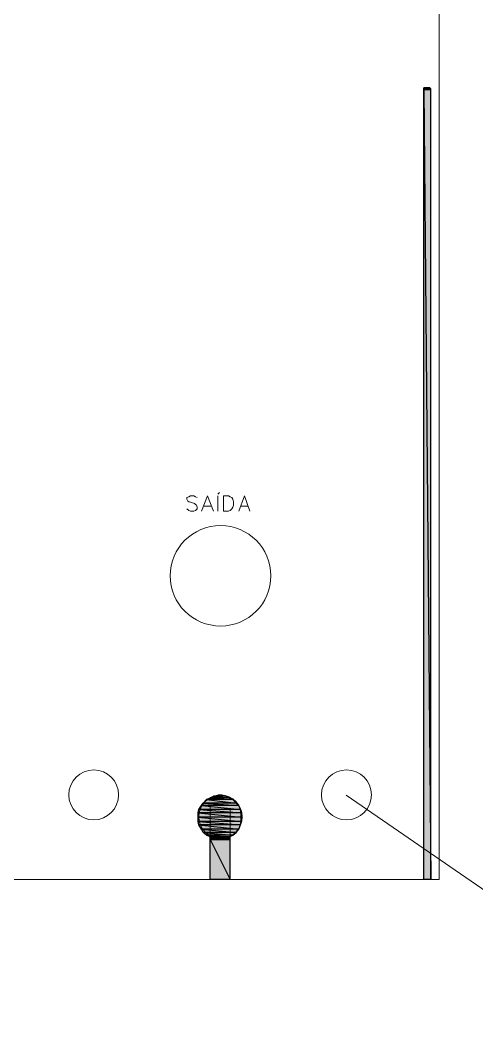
# Model space of a CAD drawing. Header units: millimetres. Extents: x 40 to 176, y -32 to 59.
# Drawn here: x 111.997 to 113.929, y -6.624 to -2.39 of the extents above; entities that cross this region are included whole.
import ezdxf

# ---------------------------------------------------------------- set-up
doc = ezdxf.new("R2010")
doc.units = ezdxf.units.MM
doc.layers.add('15 - Quadro de medição', color=6, linetype='Continuous')

msp = doc.modelspace()

# ---------------------------------------------------------------- hatches: boundary and pattern name
at = {"layer": '15 - Quadro de medição', "true_color": 0x000007}
h = msp.add_hatch(color=7, dxfattribs=at)
h.paths.add_polyline_path([(113.7045, -2.6766), (113.7268, -2.6766), (113.7254, -2.6766)])
h.paths.add_polyline_path([(113.7268, -2.6766), (113.7254, -2.6766), (113.7045, -2.6766)])
h.paths.add_polyline_path([(113.7268, -2.6766), (113.7045, -2.6766)])
h.paths.add_polyline_path([(113.7045, -2.6766), (113.7268, -2.6766), (113.7254, -2.6766)])
h = msp.add_hatch(color=7, dxfattribs=at)
h.paths.add_polyline_path([(113.7296, -2.6766), (113.7045, -2.6766)])
h.paths.add_polyline_path([(113.7045, -2.6766), (113.7296, -2.6766)])
h.paths.add_polyline_path([(113.7296, -2.6766), (113.7045, -2.6766)])
h.paths.add_polyline_path([(113.7296, -2.6766), (113.7045, -2.6766), (113.7268, -2.6766)])
h = msp.add_hatch(color=7, dxfattribs=at)
h.paths.add_polyline_path([(113.7296, -2.6766), (113.7045, -2.6766), (113.7296, -2.6794)])
h.paths.add_polyline_path([(113.7045, -2.6766), (113.7296, -2.6794), (113.7045, -2.6794)])
h.paths.add_polyline_path([(113.7296, -2.6794), (113.7045, -2.6794)])
h.paths.add_polyline_path([(113.7045, -2.6794), (113.7296, -2.6794)])
h = msp.add_hatch(color=7, dxfattribs=at)
h.paths.add_polyline_path([(113.7338, -2.6794), (113.7045, -2.6794)])
h.paths.add_polyline_path([(113.7338, -2.6794), (113.7045, -2.6794), (113.7296, -2.6794)])
h = msp.add_hatch(color=7, dxfattribs=at)
h.paths.add_polyline_path([(113.7338, -2.6794), (113.7045, -2.6794), (113.7338, -2.6836)])
h.paths.add_polyline_path([(113.7045, -2.6794), (113.7338, -2.6836), (113.7045, -2.6836)])
h.paths.add_polyline_path([(113.7338, -2.6836), (113.7045, -2.6836)])
h.paths.add_polyline_path([(113.7045, -2.6836), (113.7338, -2.6836)])
h = msp.add_hatch(color=7, dxfattribs=at)
h.paths.add_polyline_path([(113.7338, -2.6836), (113.7045, -2.6836), (113.7338, -6.026)])
h.paths.add_polyline_path([(113.7045, -2.6836), (113.7338, -6.026), (113.7045, -6.026)])
h = msp.add_hatch(color=7, dxfattribs=at)
h.paths.add_polyline_path([(112.8678, -5.6726), (112.8147, -5.6726), (112.8818, -5.6796)])
h.paths.add_polyline_path([(112.8147, -5.6726), (112.8818, -5.6796), (112.8008, -5.6796)])
h = msp.add_hatch(color=7, dxfattribs=at)
h.paths.add_polyline_path([(112.8497, -5.6685), (112.8329, -5.6685), (112.8678, -5.6726)])
h.paths.add_polyline_path([(112.8329, -5.6685), (112.8678, -5.6726), (112.8147, -5.6726)])
h = msp.add_hatch(color=7, dxfattribs=at)
h.paths.add_polyline_path([(112.9223, -5.7118), (112.7645, -5.7118), (112.9293, -5.7299)])
h.paths.add_polyline_path([(112.7645, -5.7118), (112.9293, -5.7299), (112.7533, -5.7299)])
h = msp.add_hatch(color=7, dxfattribs=at)
h.paths.add_polyline_path([(112.9111, -5.702), (112.7714, -5.702), (112.9223, -5.7118)])
h.paths.add_polyline_path([(112.7714, -5.702), (112.9223, -5.7118), (112.7645, -5.7118)])
h = msp.add_hatch(color=7, dxfattribs=at)
h.paths.add_polyline_path([(112.8972, -5.6866), (112.7854, -5.6866), (112.9111, -5.702)])
h.paths.add_polyline_path([(112.7854, -5.6866), (112.9111, -5.702), (112.7714, -5.702)])
h = msp.add_hatch(color=7, dxfattribs=at)
h.paths.add_polyline_path([(112.8818, -5.6796), (112.8008, -5.6796), (112.8972, -5.6866)])
h.paths.add_polyline_path([(112.8008, -5.6796), (112.8972, -5.6866), (112.7854, -5.6866)])
h = msp.add_hatch(color=7, dxfattribs=at)
h.paths.add_polyline_path([(112.9293, -5.7299), (112.7533, -5.7299), (112.9321, -5.7439)])
h.paths.add_polyline_path([(112.7533, -5.7299), (112.9321, -5.7439), (112.7505, -5.7439)])
h = msp.add_hatch(color=7, dxfattribs=at)
h.paths.add_polyline_path([(112.9321, -5.7439), (112.7505, -5.7439), (112.9321, -5.762)])
h.paths.add_polyline_path([(112.7505, -5.7439), (112.9321, -5.762), (112.7505, -5.762)])
h = msp.add_hatch(color=7, dxfattribs=at)
h.paths.add_polyline_path([(112.9321, -5.762), (112.7505, -5.762), (112.9321, -5.7802)])
h.paths.add_polyline_path([(112.7505, -5.762), (112.9321, -5.7802), (112.7505, -5.7802)])
h = msp.add_hatch(color=7, dxfattribs=at)
h.paths.add_polyline_path([(112.9321, -5.7802), (112.7505, -5.7802), (112.9293, -5.7942)])
h.paths.add_polyline_path([(112.7505, -5.7802), (112.9293, -5.7942), (112.7533, -5.7942)])
h = msp.add_hatch(color=7, dxfattribs=at)
h.paths.add_polyline_path([(112.9293, -5.7942), (112.7533, -5.7942), (112.9223, -5.8123)])
h.paths.add_polyline_path([(112.7533, -5.7942), (112.9223, -5.8123), (112.7645, -5.8123)])
h = msp.add_hatch(color=7, dxfattribs=at)
h.paths.add_polyline_path([(112.9223, -5.8123), (112.7645, -5.8123), (112.9111, -5.8263)])
h.paths.add_polyline_path([(112.7645, -5.8123), (112.9111, -5.8263), (112.7714, -5.8263)])
h = msp.add_hatch(color=7, dxfattribs=at)
h.paths.add_polyline_path([(112.9111, -5.8263), (112.7714, -5.8263), (112.8972, -5.8375)])
h.paths.add_polyline_path([(112.7714, -5.8263), (112.8972, -5.8375), (112.7854, -5.8375)])
h = msp.add_hatch(color=7, dxfattribs=at)
h.paths.add_polyline_path([(112.8972, -5.8375), (112.7854, -5.8375), (112.8818, -5.8444)])
h.paths.add_polyline_path([(112.7854, -5.8375), (112.8818, -5.8444), (112.8008, -5.8444)])
h = msp.add_hatch(color=7, dxfattribs=at)
h.paths.add_polyline_path([(112.8818, -5.8444), (112.8008, -5.8444), (112.872, -5.8472)])
h.paths.add_polyline_path([(112.8008, -5.8444), (112.872, -5.8472), (112.8106, -5.8472)])
h = msp.add_hatch(color=7, dxfattribs=at)
h.paths.add_polyline_path([(112.8106, -5.8472), (112.8008, -5.8444)])
h.paths.add_polyline_path([(112.8008, -5.8444), (112.8106, -5.8472), (112.8008, -5.8472)])
h = msp.add_hatch(color=7, dxfattribs=at)
h.paths.add_polyline_path([(112.8106, -5.8472), (112.8008, -5.8472), (112.8147, -5.8514)])
h.paths.add_polyline_path([(112.8008, -5.8472), (112.8147, -5.8514), (112.8008, -5.8514)])
h = msp.add_hatch(color=7, dxfattribs=at)
h.paths.add_polyline_path([(112.8147, -5.8514), (112.8008, -5.8514), (112.8287, -5.8556)])
h.paths.add_polyline_path([(112.8008, -5.8514), (112.8287, -5.8556), (112.8008, -5.8556)])
h = msp.add_hatch(color=7, dxfattribs=at)
h.paths.add_polyline_path([(112.8329, -5.8556), (112.8315, -5.8542), (112.8008, -5.8556)])
h.paths.add_polyline_path([(112.8329, -5.8556), (112.8008, -5.8556), (112.8287, -5.8556)])
h = msp.add_hatch(color=7, dxfattribs=at)
h.paths.add_polyline_path([(112.8008, -5.8556), (112.8329, -5.8556), (112.8315, -5.8542)])
h.paths.add_polyline_path([(112.8329, -5.8556), (112.8315, -5.8542), (112.8008, -5.8556)])
h = msp.add_hatch(color=7, dxfattribs=at)
h.paths.add_polyline_path([(112.886, -5.8556), (112.8008, -5.8556), (112.886, -6.026)])
h.paths.add_polyline_path([(112.8008, -5.8556), (112.886, -6.026), (112.8008, -6.026)])
h = msp.add_hatch(color=7, dxfattribs=at)
h.paths.add_polyline_path([(112.872, -5.8472), (112.8106, -5.8472), (112.8678, -5.8514)])
h.paths.add_polyline_path([(112.8106, -5.8472), (112.8678, -5.8514), (112.8147, -5.8514)])
h = msp.add_hatch(color=7, dxfattribs=at)
h.paths.add_polyline_path([(112.8678, -5.8514), (112.8147, -5.8514), (112.8539, -5.8556)])
h.paths.add_polyline_path([(112.8147, -5.8514), (112.8539, -5.8556), (112.8287, -5.8556)])
h = msp.add_hatch(color=7, dxfattribs=at)
h.paths.add_polyline_path([(112.8497, -5.8556), (112.886, -5.8556), (112.886, -5.8542)])
h.paths.add_polyline_path([(112.886, -5.8556), (112.886, -5.8542), (112.8497, -5.8556)])
h = msp.add_hatch(color=7, dxfattribs=at)
h.paths.add_polyline_path([(112.886, -5.8514), (112.8678, -5.8514), (112.886, -5.8556)])
h.paths.add_polyline_path([(112.8678, -5.8514), (112.886, -5.8556), (112.8539, -5.8556)])
h = msp.add_hatch(color=7, dxfattribs=at)
h.paths.add_polyline_path([(112.886, -5.8472), (112.872, -5.8472), (112.886, -5.8514)])
h.paths.add_polyline_path([(112.872, -5.8472), (112.886, -5.8514), (112.8678, -5.8514)])
h = msp.add_hatch(color=7, dxfattribs=at)
h.paths.add_polyline_path([(112.886, -5.8444), (112.8818, -5.8444), (112.886, -5.8472)])
h.paths.add_polyline_path([(112.8818, -5.8444), (112.886, -5.8472), (112.872, -5.8472)])

# ---------------------------------------------------------------- linework, layer by layer
at = {"layer": '15 - Quadro de medição', "color": 7, "linetype": 'Continuous', "lineweight": 20, "true_color": 0x000007}
for points in [[(111.9138, -2.319), (113.7687, -2.319), (113.7687, -6.026), (111.9138, -6.026)], [(112.8567, -4.4672), (112.8567, -4.403), (112.879, -4.403), (112.886, -4.4072), (112.893, -4.41), (112.8972, -4.417), (112.9, -4.4281), (112.9, -4.4421), (112.8972, -4.4505), (112.893, -4.4575), (112.886, -4.4645), (112.879, -4.4672)]]:
    msp.add_lwpolyline(points, close=True, dxfattribs=at)
at = {"layer": '15 - Quadro de medição', "color": 7, "linetype": 'Continuous', "lineweight": -2, "true_color": 0x000007}
for points in [[(113.7045, -2.6766), (113.7268, -2.6766), (113.7254, -2.6766)], [(113.7268, -2.6766), (113.7254, -2.6766), (113.7045, -2.6766)], [(113.7268, -2.6766), (113.7045, -2.6766)], [(113.7045, -2.6766), (113.7268, -2.6766), (113.7254, -2.6766)], [(113.7296, -2.6766), (113.7045, -2.6766)], [(113.7045, -2.6766), (113.7296, -2.6766), (113.7296, -2.6766)], [(113.7296, -2.6766), (113.7296, -2.6766), (113.7045, -2.6766)], [(113.7296, -2.6766), (113.7045, -2.6766), (113.7268, -2.6766)], [(113.7296, -2.6766), (113.7045, -2.6766), (113.7296, -2.6794)], [(113.7045, -2.6766), (113.7296, -2.6794), (113.7045, -2.6794)], [(113.7296, -2.6794), (113.7045, -2.6794)], [(113.7045, -2.6794), (113.7296, -2.6794), (113.7296, -2.6794)], [(113.7338, -2.6794), (113.7338, -2.6794), (113.7045, -2.6794)], [(113.7338, -2.6794), (113.7045, -2.6794), (113.7296, -2.6794)], [(113.7338, -2.6794), (113.7045, -2.6794), (113.7338, -2.6836)], [(113.7045, -2.6794), (113.7338, -2.6836), (113.7045, -2.6836)], [(113.7338, -2.6836), (113.7045, -2.6836)], [(113.7045, -2.6836), (113.7338, -2.6836), (113.7338, -2.6836)], [(113.7338, -2.6836), (113.7045, -2.6836), (113.7338, -6.026)], [(113.7045, -2.6836), (113.7338, -6.026), (113.7045, -6.026)], [(112.8147, -5.6726), (112.8818, -5.6796), (112.8008, -5.6796)], [(112.8329, -5.6685), (112.8678, -5.6726), (112.8147, -5.6726)], [(112.8678, -5.6726), (112.8147, -5.6726), (112.8818, -5.6796)], [(112.8497, -5.6685), (112.8329, -5.6685), (112.8678, -5.6726)], [(112.7645, -5.7118), (112.9293, -5.7299), (112.7533, -5.7299)], [(112.7714, -5.702), (112.9223, -5.7118), (112.7645, -5.7118)], [(112.9223, -5.7118), (112.7645, -5.7118), (112.9293, -5.7299)], [(112.7854, -5.6866), (112.9111, -5.702), (112.7714, -5.702)], [(112.9111, -5.702), (112.7714, -5.702), (112.9223, -5.7118)], [(112.8008, -5.6796), (112.8972, -5.6866), (112.7854, -5.6866)], [(112.8972, -5.6866), (112.7854, -5.6866), (112.9111, -5.702)], [(112.8818, -5.6796), (112.8008, -5.6796), (112.8972, -5.6866)], [(112.7533, -5.7299), (112.9321, -5.7439), (112.7505, -5.7439)], [(112.9321, -5.7439), (112.7505, -5.7439), (112.9321, -5.762)], [(112.7505, -5.7439), (112.9321, -5.762), (112.7505, -5.762)], [(112.9293, -5.7299), (112.7533, -5.7299), (112.9321, -5.7439)], [(112.9321, -5.762), (112.7505, -5.762), (112.9321, -5.7802)], [(112.7505, -5.762), (112.9321, -5.7802), (112.7505, -5.7802)], [(112.9321, -5.7802), (112.7505, -5.7802), (112.9293, -5.7942)], [(112.7505, -5.7802), (112.9293, -5.7942), (112.7533, -5.7942)], [(112.9293, -5.7942), (112.7533, -5.7942), (112.9223, -5.8123)], [(112.7533, -5.7942), (112.9223, -5.8123), (112.7645, -5.8123)], [(112.9223, -5.8123), (112.7645, -5.8123), (112.9111, -5.8263)], [(112.7645, -5.8123), (112.9111, -5.8263), (112.7714, -5.8263)], [(112.9111, -5.8263), (112.7714, -5.8263), (112.8972, -5.8375)], [(112.7714, -5.8263), (112.8972, -5.8375), (112.7854, -5.8375)], [(112.8972, -5.8375), (112.7854, -5.8375), (112.8818, -5.8444)], [(112.7854, -5.8375), (112.8818, -5.8444), (112.8008, -5.8444)], [(112.8008, -5.8444), (112.7994, -5.8444), (112.7994, -5.8444)], [(112.8008, -5.8444), (112.7994, -5.8444), (112.7994, -5.8444)], [(112.8008, -5.8444), (112.7994, -5.8444), (112.7994, -5.8444)], [(112.8008, -5.8444), (112.8818, -5.8444), (112.8818, -5.8444)], [(112.8818, -5.8444), (112.8818, -5.8444), (112.8008, -5.8444)], [(112.8818, -5.8444), (112.8008, -5.8444), (112.872, -5.8472)], [(112.8008, -5.8444), (112.872, -5.8472), (112.8106, -5.8472)], [(112.8106, -5.8472), (112.8008, -5.8444)], [(112.8008, -5.8444), (112.8106, -5.8472), (112.8008, -5.8472)], [(112.8106, -5.8472), (112.8008, -5.8472), (112.8147, -5.8514)], [(112.8008, -5.8472), (112.8147, -5.8514), (112.8008, -5.8514)], [(112.8008, -5.8514), (112.8147, -5.8514), (112.8147, -5.8514)], [(112.8147, -5.8514), (112.8147, -5.8514), (112.8008, -5.8514)], [(112.8008, -5.8514), (112.8147, -5.8514), (112.8147, -5.8514)], [(112.8147, -5.8514), (112.8147, -5.8514), (112.8008, -5.8514)], [(112.8147, -5.8514), (112.8008, -5.8514), (112.8287, -5.8556)], [(112.8008, -5.8514), (112.8287, -5.8556), (112.8008, -5.8556)], [(112.8329, -5.8556), (112.8315, -5.8542), (112.8008, -5.8556)], [(112.8008, -5.8556), (112.8329, -5.8556), (112.8315, -5.8542)], [(112.8329, -5.8556), (112.8315, -5.8542), (112.8008, -5.8556)], [(112.8329, -5.8556), (112.8008, -5.8556), (112.8287, -5.8556)], [(112.886, -5.8556), (112.8008, -5.8556), (112.886, -6.026)], [(112.8008, -5.8556), (112.886, -6.026), (112.8008, -6.026)], [(112.872, -5.8472), (112.8106, -5.8472), (112.8678, -5.8514)], [(112.8106, -5.8472), (112.8678, -5.8514), (112.8147, -5.8514)], [(112.8678, -5.8514), (112.8147, -5.8514), (112.8539, -5.8556)], [(112.8147, -5.8514), (112.8539, -5.8556), (112.8287, -5.8556)], [(112.8539, -5.8556), (112.8287, -5.8556), (112.8497, -5.8556)], [(112.8287, -5.8556), (112.8497, -5.8556), (112.8329, -5.8556)], [(112.8497, -5.8556), (112.886, -5.8556), (112.886, -5.8542)], [(112.886, -5.8556), (112.886, -5.8542), (112.8497, -5.8556)], [(112.8539, -5.8556), (112.886, -5.8556), (112.8497, -5.8556)], [(112.8678, -5.8514), (112.886, -5.8556), (112.8539, -5.8556)], [(112.886, -5.8556), (112.8539, -5.8556)], [(112.872, -5.8472), (112.886, -5.8514), (112.8678, -5.8514)], [(112.8678, -5.8514), (112.886, -5.8514), (112.886, -5.8514)], [(112.886, -5.8514), (112.886, -5.8514), (112.8678, -5.8514)], [(112.8678, -5.8514), (112.886, -5.8514), (112.886, -5.8514)], [(112.886, -5.8514), (112.886, -5.8514), (112.8678, -5.8514)], [(112.886, -5.8514), (112.8678, -5.8514), (112.886, -5.8556)], [(112.8818, -5.8444), (112.886, -5.8472), (112.872, -5.8472)], [(112.886, -5.8472), (112.872, -5.8472), (112.886, -5.8514)], [(112.886, -5.8444), (112.8818, -5.8444), (112.8818, -5.8444)], [(112.8818, -5.8444), (112.886, -5.8444), (112.886, -5.8444)], [(112.886, -5.8444), (112.886, -5.8444), (112.8818, -5.8444)], [(112.886, -5.8444), (112.8818, -5.8444), (112.886, -5.8472)]]:
    msp.add_lwpolyline(points, close=True, dxfattribs=at)
at = {"layer": '15 - Quadro de medição', "color": 7, "linetype": 'Continuous', "lineweight": 20, "true_color": 0x000007}
for points in [[(113.7268, -2.6766), (113.7045, -2.6766), (113.7045, -2.6766)], [(113.7045, -6.026), (113.7338, -6.026), (113.7338, -2.6836)], [(112.8329, -4.396), (112.8399, -4.389), (112.8399, -4.389)], [(112.7463, -4.41), (112.7393, -4.4072), (112.7323, -4.403), (112.7184, -4.403), (112.7114, -4.4072), (112.703, -4.41), (112.703, -4.417), (112.7072, -4.4253), (112.7114, -4.4281), (112.7142, -4.4281), (112.7351, -4.4351), (112.7393, -4.4393), (112.7435, -4.4421), (112.7463, -4.4505), (112.7463, -4.4575), (112.7393, -4.4645), (112.7323, -4.4672), (112.7184, -4.4672), (112.7114, -4.4645), (112.703, -4.4575)], [(112.7645, -4.4672), (112.7896, -4.403), (112.8147, -4.4672)], [(112.8329, -4.4672), (112.8329, -4.403), (112.8329, -4.403)], [(112.9223, -4.4672), (112.946, -4.403), (112.9684, -4.4672)], [(112.7756, -4.4463), (112.8036, -4.4463), (112.8036, -4.4463)], [(112.9293, -4.4463), (112.9614, -4.4463), (112.9614, -4.4463)], [(113.3762, -5.6685), (114.7632, -6.6238), (116.8877, -5.6042)], [(112.8008, -6.026), (112.8008, -5.7118), (112.8008, -5.7118)], [(112.886, -6.026), (112.886, -5.7299), (112.886, -5.7299)]]:
    msp.add_lwpolyline(points, dxfattribs=at)
msp.add_open_spline([(113.7338, -2.6822), (113.7338, -2.678), (113.731, -2.6766), (113.7282, -2.6766)], degree=3, dxfattribs=at)
for points in [[(113.0578, -4.741), (113.0578, -4.6237), (112.9628, -4.5287), (112.8455, -4.5287), (112.8455, -4.5287), (112.7268, -4.5287), (112.6318, -4.6237), (112.6318, -4.741), (112.6318, -4.741), (112.6318, -4.8583), (112.7268, -4.9533), (112.8455, -4.9533), (112.8455, -4.9533), (112.9628, -4.9533), (113.0578, -4.8583), (113.0578, -4.741)], [(112.4139, -5.6671), (112.4139, -5.6084), (112.3664, -5.5623), (112.3091, -5.5623), (112.3091, -5.5623), (112.2505, -5.5623), (112.203, -5.6084), (112.203, -5.6671), (112.203, -5.6671), (112.203, -5.7257), (112.2505, -5.7732), (112.3091, -5.7732), (112.3091, -5.7732), (112.3664, -5.7732), (112.4139, -5.7257), (112.4139, -5.6671)], [(113.4824, -5.6671), (113.4824, -5.6084), (113.4363, -5.5623), (113.3776, -5.5623), (113.3776, -5.5623), (113.319, -5.5623), (113.2715, -5.6084), (113.2715, -5.6671), (113.2715, -5.6671), (113.2715, -5.7257), (113.319, -5.7732), (113.3776, -5.7732), (113.3776, -5.7732), (113.4363, -5.7732), (113.4824, -5.7257), (113.4824, -5.6671)], [(112.9363, -5.7606), (112.9363, -5.7104), (112.8958, -5.6685), (112.8455, -5.6685), (112.8455, -5.6685), (112.7938, -5.6685), (112.7533, -5.7104), (112.7533, -5.7606), (112.7533, -5.7606), (112.7533, -5.8109), (112.7938, -5.8514), (112.8455, -5.8514), (112.8455, -5.8514), (112.8958, -5.8514), (112.9363, -5.8109), (112.9363, -5.7606)]]:
    msp.add_open_spline(points, degree=3, knots=[0, 0, 0, 0, 0.0625, 0.0625, 0.0625, 0.062501, 0.125, 0.125, 0.125, 0.125001, 0.1875, 0.1875, 0.1875, 0.187501, 1, 1, 1, 1], dxfattribs=at)

doc.saveas('drawing.dxf')
